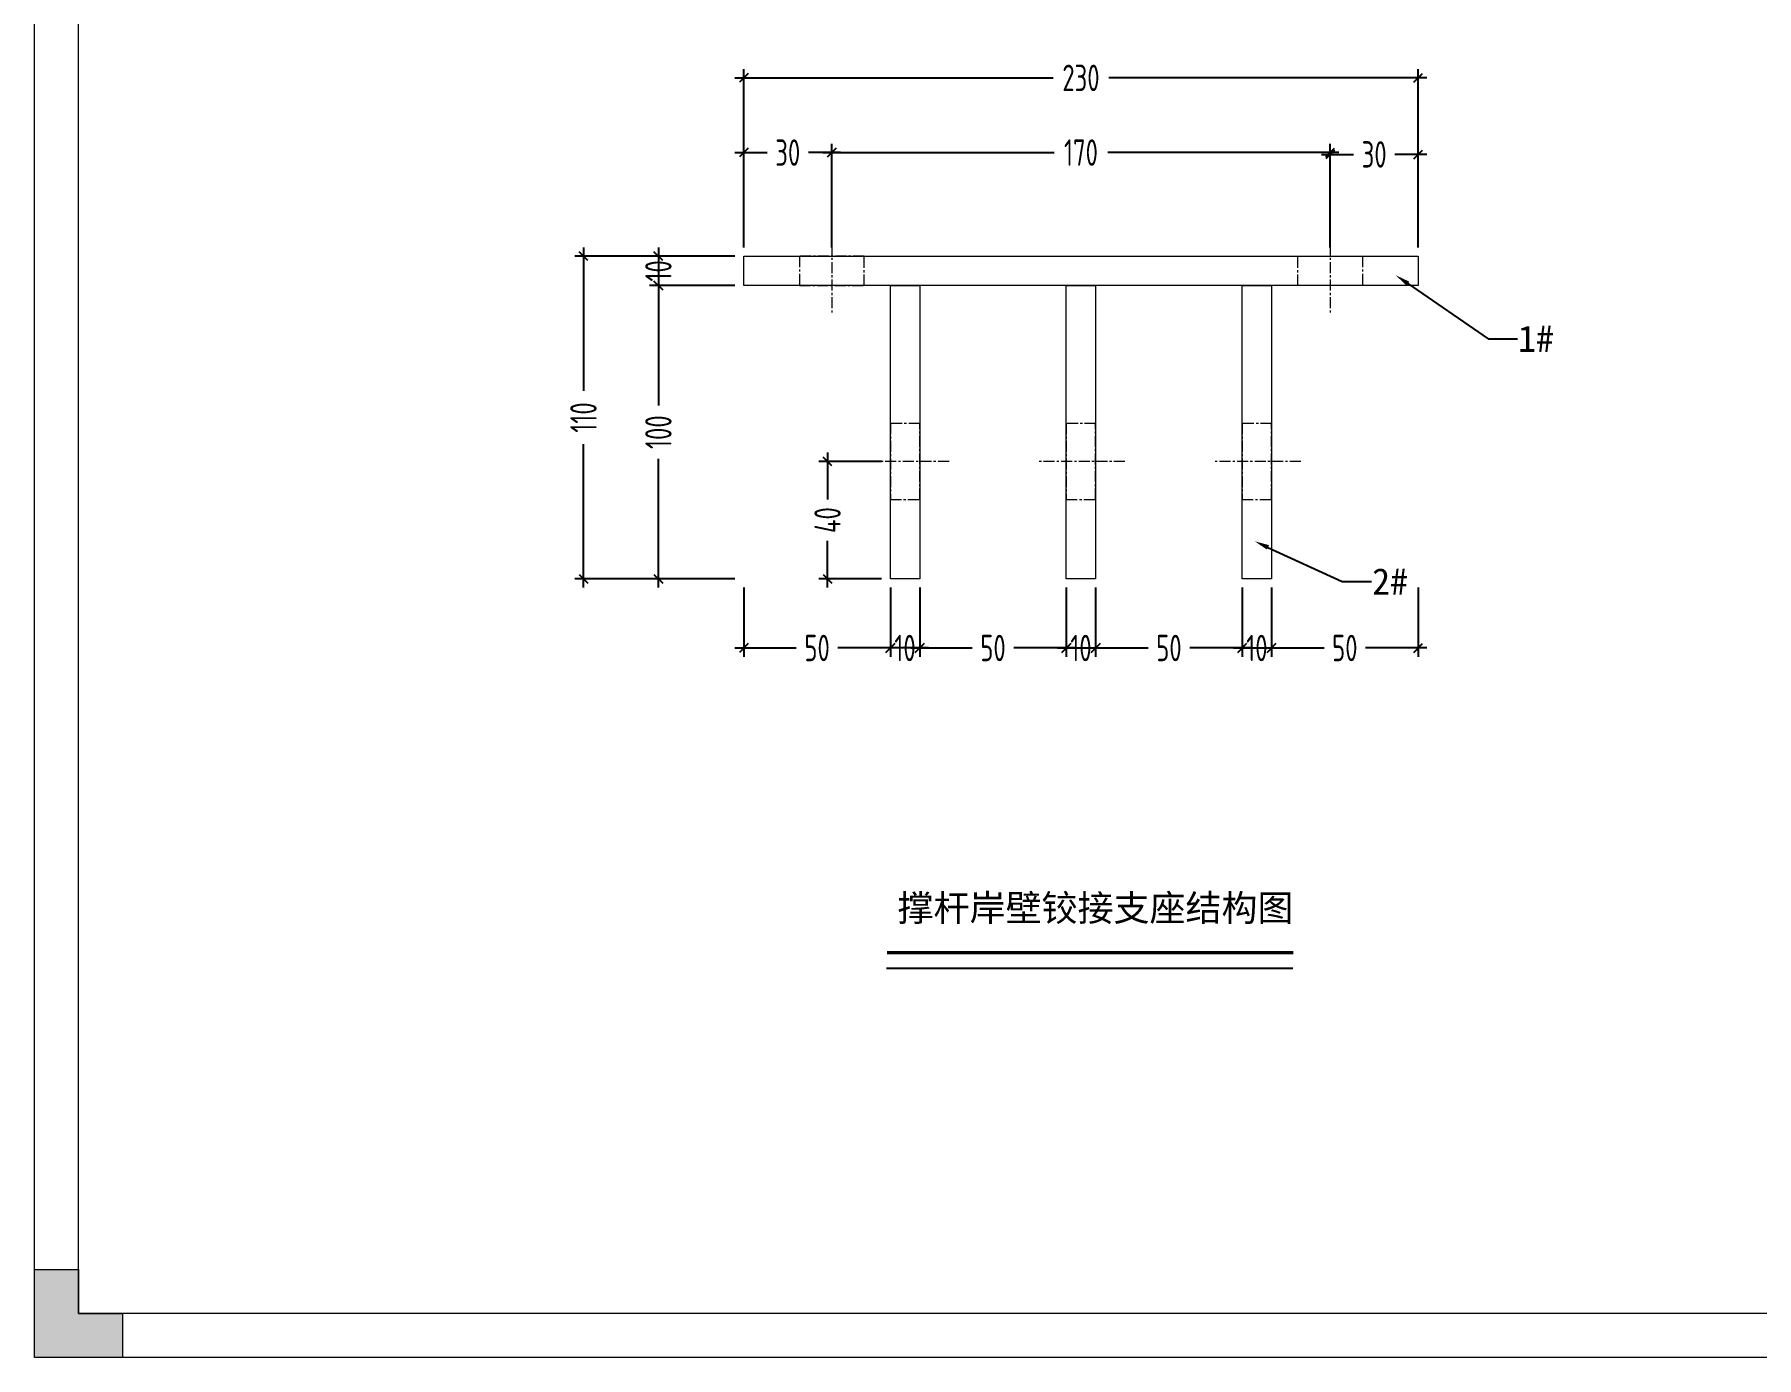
# Model space of a CAD drawing. Header units: millimetres. Extents: x 4 to 2106212, y -117026 to 198097.
# Drawn here: x 2095112 to 2095700, y 189147 to 189599 of the extents above; entities that cross this region are included whole.
import ezdxf
from ezdxf import colors
from ezdxf.entities.mleader import LeaderData, LeaderLine
from ezdxf.math import Vec2, Vec3

# ---------------------------------------------------------------- set-up
doc = ezdxf.new("R2010")
doc.units = ezdxf.units.MM
doc.linetypes.add('CENTER', pattern=[0.6, 0.375, -0.075, 0.075, -0.075])
doc.linetypes.add('CENTER2', pattern=[28.575, 19.05, -3.175, 3.175, -3.175])
doc.layers.add('HR-dimension', color=9, linetype='Continuous')
doc.layers.add('标注', color=9, linetype='Continuous')
for name, color, linetype, lineweight in [('加强板', 140, 'Continuous', 18), ('图框', 7, 'Continuous', 13), ('文本', 3, 'Continuous', 13), ('结构', 4, 'Continuous', 18), ('虚线', 1, 'CENTER2', 0)]:
    doc.layers.add(name, color=color, linetype=linetype, lineweight=lineweight)
doc.styles.add('Arial', font='arial.ttf')
doc.styles.add('hztxt', font='ros1.shx', dxfattribs={"width": 0.8, "bigfont": 'hztxt.shx'})
doc.dimstyles.new('DIM-3', dxfattribs={"dimscale": 3, "dimtxt": 3, "dimasz": 1, "dimexe": 1, "dimexo": 1, "dimgap": 1, "dimtad": 0, "dimdec": 1, "dimrnd": 0.0005, "dimzin": 9, "dimdsep": 46, "dimtxsty": 'hztxt', "dimblk": 'OBLIQUE', "dimcen": 0, "dimdle": 1, "dimclrd": 9, "dimclre": 9, "dimclrt": 2, "dimazin": 2, "dimtfac": 1, "dimtdec": 1, "dimtofl": 0, "dimtmove": 0, "dimatfit": 3, "dimfxl": 1, "dimarcsym": 2})

# ---------------------------------------------------------------- blocks, each defined once
blk = doc.blocks.new('GW-TK')
at = {"layer": '图框', "linetype": 'Continuous', "lineweight": 0}
h = blk.add_hatch(color=256, dxfattribs=at)
h.dxf.hatch_style = 1
h.paths.add_polyline_path([(927193.56, 464418.01), (927193.56, 464423.01), (927188.55, 464423.01), (927188.55, 464428.01), (927183.55, 464428.01), (927183.55, 464418.01)])
at = {"layer": '图框'}
for points in [[(927183.55, 464715.01), (927603.55, 464715.01), (927603.55, 464418.01), (927183.55, 464418.01)], [(927188.55, 464710.01), (927598.55, 464710.01), (927598.55, 464423.01), (927188.55, 464423.01)]]:
    blk.add_lwpolyline(points, close=True, dxfattribs=at)
at = {"layer": '图框', "linetype": 'Continuous', "lineweight": 0}
blk.add_lwpolyline([(927188.55, 464428.01), (927188.55, 464423.01), (927193.56, 464423.01), (927193.56, 464418.01), (927183.55, 464418.01), (927183.55, 464428.01)], close=True, dxfattribs=at)
blk = doc.blocks.new('_Oblique')
at = {"color": 0, "linetype": 'ByBlock', "lineweight": -2}
blk.add_line((-0.5, -0.5), (0.5, 0.5), dxfattribs=at)
blk = doc.blocks.new('*D1778')
at = {"layer": 'Defpoints', "color": 0, "ltscale": 10, "transparency": 16777216}
for p in [(2095354.14, 189522.93), (2095325.01, 189512.93), (2095354.14, 189512.93)]:
    blk.add_point(p, dxfattribs=at)
at = {"layer": 'HR-dimension', "color": 9, "lineweight": -2, "ltscale": 10, "transparency": 16777216}
for p, q in [((2095325.01, 189525.93), (2095325.01, 189509.93)), ((2095351.14, 189522.93), (2095322.01, 189522.93)), ((2095351.14, 189512.93), (2095322.01, 189512.93))]:
    blk.add_line(p, q, dxfattribs=at)
at = {"layer": 'HR-dimension', "color": 9, "lineweight": -2, "ltscale": 10, "transparency": 16777216, "xscale": 3, "yscale": 3, "zscale": 3}
for p, rotation in [((2095325.01, 189522.93), 90), ((2095325.01, 189512.93), 270)]:
    blk.add_blockref('_Oblique', p, dxfattribs=dict(at, rotation=rotation))
at = {"layer": 'HR-dimension', "color": 2, "ltscale": 10, "transparency": 16777216, "insert": (2095325.01, 189517.93), "char_height": 9, "attachment_point": 5, "rotation": 90, "style": 'hztxt'}
blk.add_mtext('10', dxfattribs=at)
blk = doc.blocks.new('*D1779')
at = {"layer": 'Defpoints', "color": 0, "ltscale": 10, "transparency": 16777216}
for p in [(2095354.14, 189512.93), (2095325.01, 189412.93), (2095354.14, 189412.93)]:
    blk.add_point(p, dxfattribs=at)
at = {"layer": 'HR-dimension', "color": 9, "lineweight": -2, "ltscale": 10, "transparency": 16777216}
for p, q in [((2095351.14, 189512.93), (2095322.01, 189512.93)), ((2095325.01, 189515.93), (2095325.01, 189472.05)), ((2095325.01, 189409.93), (2095325.01, 189453.81)), ((2095351.14, 189412.93), (2095322.01, 189412.93))]:
    blk.add_line(p, q, dxfattribs=at)
at = {"layer": 'HR-dimension', "color": 9, "lineweight": -2, "ltscale": 10, "transparency": 16777216, "xscale": 3, "yscale": 3, "zscale": 3}
for p, rotation in [((2095325.01, 189512.93), 90), ((2095325.01, 189412.93), 270)]:
    blk.add_blockref('_Oblique', p, dxfattribs=dict(at, rotation=rotation))
at = {"layer": 'HR-dimension', "color": 2, "ltscale": 10, "transparency": 16777216, "insert": (2095325.01, 189462.93), "char_height": 9, "attachment_point": 5, "rotation": 90, "style": 'hztxt'}
blk.add_mtext('100', dxfattribs=at)
blk = doc.blocks.new('*D1770')
at = {"layer": 'Defpoints', "color": 0, "ltscale": 10, "transparency": 16777216}
for p in [(2095299.46, 189522.93), (2095354.14, 189522.93), (2095354.14, 189412.93)]:
    blk.add_point(p, dxfattribs=at)
at = {"layer": 'HR-dimension', "color": 9, "lineweight": -2, "ltscale": 10, "transparency": 16777216}
for p, q in [((2095299.46, 189525.93), (2095299.46, 189477.05)), ((2095351.14, 189522.93), (2095296.46, 189522.93)), ((2095299.46, 189409.93), (2095299.46, 189458.81)), ((2095351.14, 189412.93), (2095296.46, 189412.93))]:
    blk.add_line(p, q, dxfattribs=at)
at = {"layer": 'HR-dimension', "color": 9, "lineweight": -2, "ltscale": 10, "transparency": 16777216, "xscale": 3, "yscale": 3, "zscale": 3}
for p, rotation in [((2095299.46, 189522.93), 90), ((2095299.46, 189412.93), 270)]:
    blk.add_blockref('_Oblique', p, dxfattribs=dict(at, rotation=rotation))
at = {"layer": 'HR-dimension', "color": 2, "ltscale": 10, "transparency": 16777216, "insert": (2095299.46, 189467.93), "char_height": 9, "attachment_point": 5, "rotation": 90, "style": 'hztxt'}
blk.add_mtext('110', dxfattribs=at)
blk = doc.blocks.new('*D1782')
at = {"color": 9, "lineweight": -2, "transparency": 16777216}
for p, q in [((2095354.14, 189525.93), (2095354.14, 189561.27)), ((2095384.14, 189526.56), (2095384.14, 189561.27)), ((2095351.14, 189558.27), (2095362.06, 189558.27)), ((2095387.14, 189558.27), (2095376.22, 189558.27))]:
    blk.add_line(p, q, dxfattribs=at)
at = {"layer": 'Defpoints', "color": 0, "transparency": 16777216}
for p in [(2095384.14, 189558.27), (2095354.14, 189522.93), (2095384.14, 189523.56)]:
    blk.add_point(p, dxfattribs=at)
at = {"color": 9, "lineweight": -2, "transparency": 16777216, "xscale": 3, "yscale": 3, "zscale": 3, "rotation": 180}
blk.add_blockref('_Oblique', (2095354.14, 189558.27), dxfattribs=at)
at = {"color": 9, "lineweight": -2, "transparency": 16777216, "xscale": 3, "yscale": 3, "zscale": 3}
blk.add_blockref('_Oblique', (2095384.14, 189558.27), dxfattribs=at)
at = {"color": 2, "transparency": 16777216, "insert": (2095369.14, 189558.27), "char_height": 9, "attachment_point": 5, "style": 'hztxt'}
blk.add_mtext('30', dxfattribs=at)
blk = doc.blocks.new('*D1783')
at = {"color": 9, "lineweight": -2, "transparency": 16777216}
for p, q in [((2095384.14, 189525.93), (2095384.14, 189561.27)), ((2095554.14, 189526.56), (2095554.14, 189561.27)), ((2095381.14, 189558.27), (2095460.02, 189558.27)), ((2095557.14, 189558.27), (2095478.26, 189558.27))]:
    blk.add_line(p, q, dxfattribs=at)
at = {"layer": 'Defpoints', "color": 0, "transparency": 16777216}
for p in [(2095554.14, 189558.27), (2095384.14, 189522.93), (2095554.14, 189523.56)]:
    blk.add_point(p, dxfattribs=at)
at = {"color": 9, "lineweight": -2, "transparency": 16777216, "xscale": 3, "yscale": 3, "zscale": 3, "rotation": 180}
blk.add_blockref('_Oblique', (2095384.14, 189558.27), dxfattribs=at)
at = {"color": 9, "lineweight": -2, "transparency": 16777216, "xscale": 3, "yscale": 3, "zscale": 3}
blk.add_blockref('_Oblique', (2095554.14, 189558.27), dxfattribs=at)
at = {"color": 2, "transparency": 16777216, "insert": (2095469.14, 189558.27), "char_height": 9, "attachment_point": 5, "style": 'hztxt'}
blk.add_mtext('170', dxfattribs=at)
blk = doc.blocks.new('*D1784')
at = {"color": 9, "lineweight": -2, "transparency": 16777216}
for p, q in [((2095554.14, 189525.93), (2095554.14, 189560.65)), ((2095584.14, 189525.93), (2095584.14, 189560.65)), ((2095551.14, 189557.65), (2095562.06, 189557.65)), ((2095587.14, 189557.65), (2095576.22, 189557.65))]:
    blk.add_line(p, q, dxfattribs=at)
at = {"layer": 'Defpoints', "color": 0, "transparency": 16777216}
for p in [(2095584.14, 189557.65), (2095554.14, 189522.93), (2095584.14, 189522.93)]:
    blk.add_point(p, dxfattribs=at)
at = {"color": 9, "lineweight": -2, "transparency": 16777216, "xscale": 3, "yscale": 3, "zscale": 3, "rotation": 180}
blk.add_blockref('_Oblique', (2095554.14, 189557.65), dxfattribs=at)
at = {"color": 9, "lineweight": -2, "transparency": 16777216, "xscale": 3, "yscale": 3, "zscale": 3}
blk.add_blockref('_Oblique', (2095584.14, 189557.65), dxfattribs=at)
at = {"color": 2, "transparency": 16777216, "insert": (2095569.14, 189557.65), "char_height": 9, "attachment_point": 5, "style": 'hztxt'}
blk.add_mtext('30', dxfattribs=at)
blk = doc.blocks.new('*D1765')
at = {"color": 9, "lineweight": -2, "transparency": 16777216}
for p, q in [((2095351.14, 189583.75), (2095459.66, 189583.75)), ((2095354.14, 189525.93), (2095354.14, 189586.75)), ((2095587.14, 189583.75), (2095478.62, 189583.75)), ((2095584.14, 189525.93), (2095584.14, 189586.75))]:
    blk.add_line(p, q, dxfattribs=at)
at = {"layer": 'Defpoints', "color": 0, "transparency": 16777216}
for p in [(2095354.14, 189583.75), (2095354.14, 189522.93), (2095584.14, 189522.93)]:
    blk.add_point(p, dxfattribs=at)
at = {"color": 9, "lineweight": -2, "transparency": 16777216, "xscale": 3, "yscale": 3, "zscale": 3, "rotation": 180}
blk.add_blockref('_Oblique', (2095354.14, 189583.75), dxfattribs=at)
at = {"color": 9, "lineweight": -2, "transparency": 16777216, "xscale": 3, "yscale": 3, "zscale": 3}
blk.add_blockref('_Oblique', (2095584.14, 189583.75), dxfattribs=at)
at = {"color": 2, "transparency": 16777216, "insert": (2095469.14, 189583.75), "char_height": 9, "attachment_point": 5, "style": 'hztxt'}
blk.add_mtext('230', dxfattribs=at)
blk = doc.blocks.new('*D1802')
at = {"layer": 'Defpoints', "color": 0, "ltscale": 10, "transparency": 16777216}
for p in [(2095354.14, 189412.93), (2095404.14, 189412.93), (2095354.14, 189389.31)]:
    blk.add_point(p, dxfattribs=at)
at = {"layer": 'HR-dimension', "color": 9, "lineweight": -2, "ltscale": 10, "transparency": 16777216}
for p, q in [((2095354.14, 189409.93), (2095354.14, 189386.31)), ((2095404.14, 189409.93), (2095404.14, 189386.31)), ((2095351.14, 189389.31), (2095372.06, 189389.31)), ((2095407.14, 189389.31), (2095386.22, 189389.31))]:
    blk.add_line(p, q, dxfattribs=at)
at = {"layer": 'HR-dimension', "color": 9, "lineweight": -2, "ltscale": 10, "transparency": 16777216, "xscale": 3, "yscale": 3, "zscale": 3, "rotation": 180}
blk.add_blockref('_Oblique', (2095354.14, 189389.31), dxfattribs=at)
at = {"layer": 'HR-dimension', "color": 9, "lineweight": -2, "ltscale": 10, "transparency": 16777216, "xscale": 3, "yscale": 3, "zscale": 3}
blk.add_blockref('_Oblique', (2095404.14, 189389.31), dxfattribs=at)
at = {"layer": 'HR-dimension', "color": 2, "ltscale": 10, "transparency": 16777216, "insert": (2095379.14, 189389.31), "char_height": 9, "attachment_point": 5, "style": 'hztxt'}
blk.add_mtext('50', dxfattribs=at)
blk = doc.blocks.new('*D1803')
at = {"layer": 'Defpoints', "color": 0, "ltscale": 10, "transparency": 16777216}
for p in [(2095414.14, 189412.93), (2095464.14, 189412.93), (2095464.14, 189389.31)]:
    blk.add_point(p, dxfattribs=at)
at = {"layer": 'HR-dimension', "color": 9, "lineweight": -2, "ltscale": 10, "transparency": 16777216}
for p, q in [((2095414.14, 189409.93), (2095414.14, 189386.31)), ((2095464.14, 189409.93), (2095464.14, 189386.31)), ((2095411.14, 189389.31), (2095432.06, 189389.31)), ((2095467.14, 189389.31), (2095446.22, 189389.31))]:
    blk.add_line(p, q, dxfattribs=at)
at = {"layer": 'HR-dimension', "color": 9, "lineweight": -2, "ltscale": 10, "transparency": 16777216, "xscale": 3, "yscale": 3, "zscale": 3, "rotation": 180}
blk.add_blockref('_Oblique', (2095414.14, 189389.31), dxfattribs=at)
at = {"layer": 'HR-dimension', "color": 9, "lineweight": -2, "ltscale": 10, "transparency": 16777216, "xscale": 3, "yscale": 3, "zscale": 3}
blk.add_blockref('_Oblique', (2095464.14, 189389.31), dxfattribs=at)
at = {"layer": 'HR-dimension', "color": 2, "ltscale": 10, "transparency": 16777216, "insert": (2095439.14, 189389.31), "char_height": 9, "attachment_point": 5, "style": 'hztxt'}
blk.add_mtext('50', dxfattribs=at)
blk = doc.blocks.new('*D1804')
at = {"layer": 'Defpoints', "color": 0, "ltscale": 10, "transparency": 16777216}
for p in [(2095534.14, 189412.93), (2095584.14, 189412.93), (2095584.14, 189389.31)]:
    blk.add_point(p, dxfattribs=at)
at = {"layer": 'HR-dimension', "color": 9, "lineweight": -2, "ltscale": 10, "transparency": 16777216}
for p, q in [((2095534.14, 189409.93), (2095534.14, 189386.31)), ((2095584.14, 189409.93), (2095584.14, 189386.31)), ((2095531.14, 189389.31), (2095552.06, 189389.31)), ((2095587.14, 189389.31), (2095566.22, 189389.31))]:
    blk.add_line(p, q, dxfattribs=at)
at = {"layer": 'HR-dimension', "color": 9, "lineweight": -2, "ltscale": 10, "transparency": 16777216, "xscale": 3, "yscale": 3, "zscale": 3, "rotation": 180}
blk.add_blockref('_Oblique', (2095534.14, 189389.31), dxfattribs=at)
at = {"layer": 'HR-dimension', "color": 9, "lineweight": -2, "ltscale": 10, "transparency": 16777216, "xscale": 3, "yscale": 3, "zscale": 3}
blk.add_blockref('_Oblique', (2095584.14, 189389.31), dxfattribs=at)
at = {"layer": 'HR-dimension', "color": 2, "ltscale": 10, "transparency": 16777216, "insert": (2095559.14, 189389.31), "char_height": 9, "attachment_point": 5, "style": 'hztxt'}
blk.add_mtext('50', dxfattribs=at)
blk = doc.blocks.new('*D1805')
at = {"layer": 'Defpoints', "color": 0, "ltscale": 10, "transparency": 16777216}
for p in [(2095474.14, 189412.93), (2095524.14, 189412.93), (2095524.14, 189389.31)]:
    blk.add_point(p, dxfattribs=at)
at = {"layer": 'HR-dimension', "color": 9, "lineweight": -2, "ltscale": 10, "transparency": 16777216}
for p, q in [((2095474.14, 189409.93), (2095474.14, 189386.31)), ((2095524.14, 189409.93), (2095524.14, 189386.31)), ((2095471.14, 189389.31), (2095492.06, 189389.31)), ((2095527.14, 189389.31), (2095506.22, 189389.31))]:
    blk.add_line(p, q, dxfattribs=at)
at = {"layer": 'HR-dimension', "color": 9, "lineweight": -2, "ltscale": 10, "transparency": 16777216, "xscale": 3, "yscale": 3, "zscale": 3, "rotation": 180}
blk.add_blockref('_Oblique', (2095474.14, 189389.31), dxfattribs=at)
at = {"layer": 'HR-dimension', "color": 9, "lineweight": -2, "ltscale": 10, "transparency": 16777216, "xscale": 3, "yscale": 3, "zscale": 3}
blk.add_blockref('_Oblique', (2095524.14, 189389.31), dxfattribs=at)
at = {"layer": 'HR-dimension', "color": 2, "ltscale": 10, "transparency": 16777216, "insert": (2095499.14, 189389.31), "char_height": 9, "attachment_point": 5, "style": 'hztxt'}
blk.add_mtext('50', dxfattribs=at)
blk = doc.blocks.new('*D1806')
at = {"color": 9, "lineweight": -2, "transparency": 16777216}
for p, q in [((2095404.14, 189409.93), (2095404.14, 189386.31)), ((2095414.14, 189409.93), (2095414.14, 189386.31)), ((2095417.14, 189389.31), (2095401.14, 189389.31))]:
    blk.add_line(p, q, dxfattribs=at)
at = {"layer": 'Defpoints', "color": 0, "transparency": 16777216}
for p in [(2095404.14, 189412.93), (2095414.14, 189412.93), (2095404.14, 189389.31)]:
    blk.add_point(p, dxfattribs=at)
at = {"color": 9, "lineweight": -2, "transparency": 16777216, "xscale": 3, "yscale": 3, "zscale": 3, "rotation": 180}
blk.add_blockref('_Oblique', (2095404.14, 189389.31), dxfattribs=at)
at = {"color": 9, "lineweight": -2, "transparency": 16777216, "xscale": 3, "yscale": 3, "zscale": 3}
blk.add_blockref('_Oblique', (2095414.14, 189389.31), dxfattribs=at)
at = {"color": 2, "transparency": 16777216, "insert": (2095409.14, 189389.31), "char_height": 9, "attachment_point": 5, "style": 'hztxt'}
blk.add_mtext('10', dxfattribs=at)
blk = doc.blocks.new('*D1807')
at = {"color": 9, "lineweight": -2, "transparency": 16777216}
for p, q in [((2095464.14, 189409.93), (2095464.14, 189386.31)), ((2095474.14, 189409.93), (2095474.14, 189386.31)), ((2095461.14, 189389.31), (2095477.14, 189389.31))]:
    blk.add_line(p, q, dxfattribs=at)
at = {"layer": 'Defpoints', "color": 0, "transparency": 16777216}
for p in [(2095464.14, 189412.93), (2095474.14, 189412.93), (2095474.14, 189389.31)]:
    blk.add_point(p, dxfattribs=at)
at = {"color": 9, "lineweight": -2, "transparency": 16777216, "xscale": 3, "yscale": 3, "zscale": 3, "rotation": 180}
blk.add_blockref('_Oblique', (2095464.14, 189389.31), dxfattribs=at)
at = {"color": 9, "lineweight": -2, "transparency": 16777216, "xscale": 3, "yscale": 3, "zscale": 3}
blk.add_blockref('_Oblique', (2095474.14, 189389.31), dxfattribs=at)
at = {"color": 2, "transparency": 16777216, "insert": (2095469.14, 189389.31), "char_height": 9, "attachment_point": 5, "style": 'hztxt'}
blk.add_mtext('10', dxfattribs=at)
blk = doc.blocks.new('*D1808')
at = {"color": 9, "lineweight": -2, "transparency": 16777216}
for p, q in [((2095524.14, 189409.93), (2095524.14, 189386.31)), ((2095534.14, 189409.93), (2095534.14, 189386.31)), ((2095521.14, 189389.31), (2095537.14, 189389.31))]:
    blk.add_line(p, q, dxfattribs=at)
at = {"layer": 'Defpoints', "color": 0, "transparency": 16777216}
for p in [(2095524.14, 189412.93), (2095534.14, 189412.93), (2095534.14, 189389.31)]:
    blk.add_point(p, dxfattribs=at)
at = {"color": 9, "lineweight": -2, "transparency": 16777216, "xscale": 3, "yscale": 3, "zscale": 3, "rotation": 180}
blk.add_blockref('_Oblique', (2095524.14, 189389.31), dxfattribs=at)
at = {"color": 9, "lineweight": -2, "transparency": 16777216, "xscale": 3, "yscale": 3, "zscale": 3}
blk.add_blockref('_Oblique', (2095534.14, 189389.31), dxfattribs=at)
at = {"color": 2, "transparency": 16777216, "insert": (2095529.14, 189389.31), "char_height": 9, "attachment_point": 5, "style": 'hztxt'}
blk.add_mtext('10', dxfattribs=at)
blk = doc.blocks.new('*D1809')
at = {"color": 9, "lineweight": -2, "transparency": 16777216}
for p, q in [((2095382.72, 189455.93), (2095382.72, 189440.01)), ((2095401.14, 189452.93), (2095379.72, 189452.93)), ((2095382.72, 189409.93), (2095382.72, 189425.85)), ((2095401.14, 189412.93), (2095379.72, 189412.93))]:
    blk.add_line(p, q, dxfattribs=at)
at = {"layer": 'Defpoints', "color": 0, "transparency": 16777216}
for p in [(2095404.14, 189452.93), (2095382.72, 189412.93), (2095404.14, 189412.93)]:
    blk.add_point(p, dxfattribs=at)
at = {"color": 9, "lineweight": -2, "transparency": 16777216, "xscale": 3, "yscale": 3, "zscale": 3}
for p, rotation in [((2095382.72, 189452.93), 90), ((2095382.72, 189412.93), 270)]:
    blk.add_blockref('_Oblique', p, dxfattribs=dict(at, rotation=rotation))
at = {"color": 2, "transparency": 16777216, "insert": (2095382.72, 189432.93), "char_height": 9, "attachment_point": 5, "rotation": 90, "style": 'hztxt'}
blk.add_mtext('40', dxfattribs=at)

msp = doc.modelspace()

# ---------------------------------------------------------------- linework, layer by layer
msp.add_line((2095402.7944, 189280.0886), (2095541.4405, 189280.0886))
at = {"const_width": 1.125}
msp.add_lwpolyline([(2095402.9697, 189285.4329), (2095541.6224, 189285.4329)], dxfattribs=at)
at = {"layer": '加强板', "color": 3}
for points in [[(2095404.1441, 189412.9319), (2095404.1441, 189512.9319), (2095414.1441, 189512.9319), (2095414.1441, 189412.9319)], [(2095464.1441, 189412.9319), (2095464.1441, 189512.9319), (2095474.1441, 189512.9319), (2095474.1441, 189412.9319)], [(2095524.1441, 189412.9319), (2095524.1441, 189512.9319), (2095534.1441, 189512.9319), (2095534.1441, 189412.9319)]]:
    msp.add_lwpolyline(points, close=True, dxfattribs=at)
at = {"layer": '结构', "color": 6}
msp.add_lwpolyline([(2095354.1441, 189522.9319), (2095584.1441, 189522.9319), (2095584.1441, 189512.9319), (2095354.1441, 189512.9319)], close=True, dxfattribs=at)
at = {"layer": '虚线', "color": 1, "linetype": 'CENTER', "ltscale": 10}
for points in [[(2095384.1441, 189532.9319), (2095384.1441, 189502.9319)], [(2095554.1441, 189532.9319), (2095554.1441, 189502.9319)], [(2095424.1441, 189452.9319), (2095394.1441, 189452.9319)], [(2095484.1441, 189452.9319), (2095454.1441, 189452.9319)], [(2095544.1441, 189452.9319), (2095514.1441, 189452.9319)]]:
    msp.add_lwpolyline(points, dxfattribs=at)
for points in [[(2095373.1441, 189512.9319), (2095395.1441, 189512.9319), (2095395.1441, 189522.9319), (2095373.1441, 189522.9319)], [(2095565.1441, 189512.9319), (2095543.1441, 189512.9319), (2095543.1441, 189522.9319), (2095565.1441, 189522.9319)], [(2095414.1441, 189465.9319), (2095404.1441, 189465.9319), (2095404.1441, 189439.9319), (2095414.1441, 189439.9319)], [(2095474.1441, 189465.9319), (2095464.1441, 189465.9319), (2095464.1441, 189439.9319), (2095474.1441, 189439.9319)], [(2095534.1441, 189465.9319), (2095524.1441, 189465.9319), (2095524.1441, 189439.9319), (2095534.1441, 189439.9319)]]:
    msp.add_lwpolyline(points, close=True, dxfattribs=at)

# ---------------------------------------------------------------- block references
at = {"layer": '文本', "xscale": 3, "yscale": 3, "zscale": 3}
msp.add_blockref('GW-TK', (-686438.463, -1204106.72), dxfattribs=at)

# ---------------------------------------------------------------- texts
at = {"layer": '文本', "color": 6, "insert": (2095406.5925, 189305.1707), "char_height": 9, "attachment_point": 1, "style": 'Arial'}
msp.add_mtext_dynamic_manual_height_columns('撑杆岸壁铰接支座结构图', width=164.493338, gutter_width=1.4062, heights=[0], dxfattribs=at)

# ---------------------------------------------------------------- dimensions: what is measured, and where the dimension line sits
for base, p1, p2, picture, middle in [((2095354.1441, 189583.7492), (2095584.1441, 189522.9319), (2095354.1441, 189522.9319), '*D1765', (2095469.1441, 189583.7492)), ((2095384.1441, 189558.2732), (2095354.1441, 189522.9319), (2095384.1441, 189523.5569), '*D1782', (2095369.1441, 189558.2732)), ((2095554.1441, 189558.2732), (2095384.1441, 189522.9319), (2095554.1441, 189523.5569), '*D1783', (2095469.1441, 189558.2732)), ((2095584.1441, 189557.6482), (2095554.1441, 189522.9319), (2095584.1441, 189522.9319), '*D1784', (2095569.1441, 189557.6482))]:
    dim = msp.add_linear_dim(base=base, p1=p1, p2=p2, dimstyle='DIM-3')
    dim.commit()
    dim.dimension.update_dxf_attribs({"geometry": picture, "text_midpoint": middle})
dim = msp.add_linear_dim(base=(2095382.7222, 189412.9319), p1=(2095404.1441, 189452.9319), p2=(2095404.1441, 189412.9319), angle=90, dimstyle='DIM-3')
dim.commit()
dim.dimension.update_dxf_attribs({"geometry": '*D1809', "text_midpoint": (2095382.7222, 189432.9319)})
for base, p1, p2, picture, middle in [((2095404.1441, 189389.3121), (2095414.1441, 189412.9319), (2095404.1441, 189412.9319), '*D1806', (2095409.1441, 189389.3121)), ((2095474.1441, 189389.3121), (2095464.1441, 189412.9319), (2095474.1441, 189412.9319), '*D1807', (2095469.1441, 189389.3121)), ((2095534.1441, 189389.3121), (2095524.1441, 189412.9319), (2095534.1441, 189412.9319), '*D1808', (2095529.1441, 189389.3121))]:
    dim = msp.add_linear_dim(base=base, p1=p1, p2=p2, dimstyle='DIM-3')
    dim.commit()
    dim.dimension.update_dxf_attribs({"geometry": picture, "text_midpoint": middle, "dimtype": 160})
at = {"layer": 'HR-dimension', "ltscale": 10}
for base, p1, p2, picture, middle in [((2095299.4612, 189522.9319), (2095354.1441, 189412.9319), (2095354.1441, 189522.9319), '*D1770', (2095299.4612, 189467.9319)), ((2095325.0125, 189412.9319), (2095354.1441, 189512.9319), (2095354.1441, 189412.9319), '*D1779', (2095325.0125, 189462.9319))]:
    dim = msp.add_linear_dim(base=base, p1=p1, p2=p2, angle=90, dimstyle='DIM-3', dxfattribs=at)
    dim.commit()
    dim.dimension.update_dxf_attribs({"geometry": picture, "text_midpoint": middle})
dim = msp.add_linear_dim(base=(2095325.0125, 189512.9319), p1=(2095354.1441, 189522.9319), p2=(2095354.1441, 189512.9319), angle=90, dimstyle='DIM-3', dxfattribs=at)
dim.commit()
dim.dimension.update_dxf_attribs({"geometry": '*D1778', "text_midpoint": (2095325.0125, 189517.9319), "dimtype": 160})
for base, p1, p2, picture, middle in [((2095354.1441, 189389.3121), (2095404.1441, 189412.9319), (2095354.1441, 189412.9319), '*D1802', (2095379.1441, 189389.3121)), ((2095464.1441, 189389.3121), (2095414.1441, 189412.9319), (2095464.1441, 189412.9319), '*D1803', (2095439.1441, 189389.3121)), ((2095524.1441, 189389.3121), (2095474.1441, 189412.9319), (2095524.1441, 189412.9319), '*D1805', (2095499.1441, 189389.3121)), ((2095584.1441, 189389.3121), (2095534.1441, 189412.9319), (2095584.1441, 189412.9319), '*D1804', (2095559.1441, 189389.3121))]:
    dim = msp.add_linear_dim(base=base, p1=p1, p2=p2, dimstyle='DIM-3', dxfattribs=at)
    dim.commit()
    dim.dimension.update_dxf_attribs({"geometry": picture, "text_midpoint": middle})

# ---------------------------------------------------------------- leaders
at = {"layer": '标注', "color": 6}
ml = msp.add_multileader_mtext('Standard', dxfattribs=at)
ml.set_content('{\\fSimSun|b0|i0|c134|p2;1#}', color=6, style='Arial')
ml.set_leader_properties(color=9)
ml.build(insert=Vec2(0, 0))
ml.multileader.update_dxf_attribs({"dogleg_length": 100, "arrow_head_size": 5})
ctx = ml.context
ctx.base_point, ctx.char_height, ctx.arrow_head_size, ctx.landing_gap_size, ctx.plane_origin = Vec3(2095618.021, 189494.7979), 9, 5, 0.2, Vec3(2095571.4742, 320552.7229)
notes = []
notes.append((ctx, [(0, (1, 1, 0), (2095608.021, 189494.7979), (1, 0), 10, [(0, [(2095576.5272, 189516.4255)], 0, [])])]))
ctx.mtext.insert, ctx.mtext.width, ctx.mtext.defined_height, ctx.mtext.flow_direction = Vec3(2095618.221, 189499.2979), 100, 36.9267, 5
ml = msp.add_multileader_mtext('Standard', dxfattribs=at)
ml.set_content('{\\fSimSun|b0|i0|c134|p2;2#}', color=6, style='Arial')
ml.set_leader_properties(color=9)
ml.build(insert=Vec2(0, 0))
ml.multileader.update_dxf_attribs({"dogleg_length": 100, "arrow_head_size": 5})
ctx = ml.context
ctx.base_point, ctx.char_height, ctx.arrow_head_size, ctx.landing_gap_size, ctx.plane_origin = Vec3(2095568.2666, 189412.0137), 9, 5, 0.2, Vec3(2095488.3111, 320458.0205)
notes.append((ctx, [(0, (1, 1, 0), (2095558.2666, 189412.0137), (1, 0), 10, [(0, [(2095528.3892, 189425.716)], 0, [])])]))
ctx.mtext.insert, ctx.mtext.width, ctx.mtext.defined_height, ctx.mtext.flow_direction = Vec3(2095568.4666, 189416.5137), 100, 36.9267, 5
for ctx, leaders in notes:
    for number, flags, end, landing, length, lines in leaders:
        leader = LeaderData()
        leader.index, (leader.has_last_leader_line, leader.has_dogleg_vector, leader.attachment_direction) = number, flags
        leader.last_leader_point, leader.dogleg_vector, leader.dogleg_length = Vec3(end), Vec3(landing), length
        for number, points, colour, breaks in lines:
            line = LeaderLine()
            line.index, line.vertices, line.color, line.breaks = number, Vec3.list(points), colors.encode_raw_color(colour), breaks
            leader.lines.append(line)
        ctx.leaders.append(leader)

doc.saveas('drawing.dxf')
